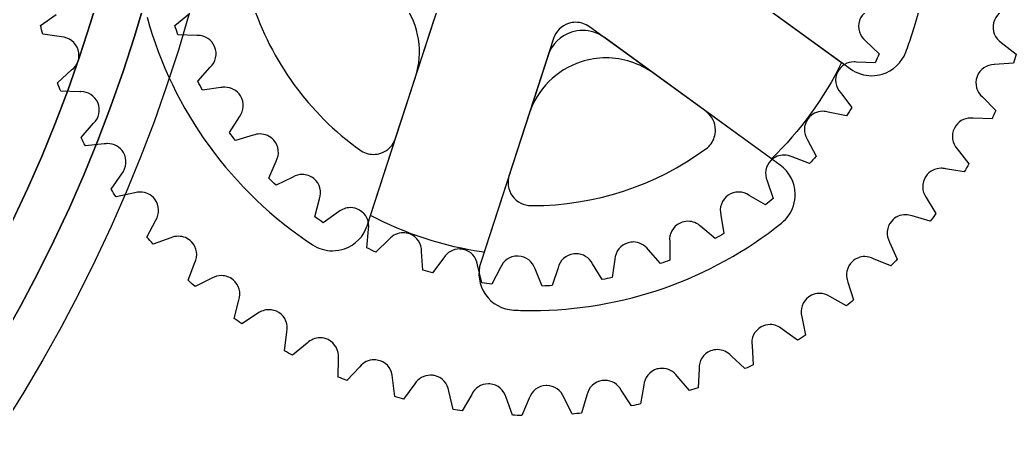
# Model space of a CAD drawing. Extents: x 3 to 470, y 9 to 287.
# Drawn here: x 179 to 240.2, y 51.9 to 77.3 of the extents above; entities that cross this region are included whole.
import ezdxf

# ---------------------------------------------------------------- set-up
doc = ezdxf.new("R2010")
doc.units = 0
doc.layers.add('Layer_1', color=7, linetype='CONTINUOUS')

msp = doc.modelspace()

# ---------------------------------------------------------------- linework, layer by layer
at = {"layer": 'Layer_1', "color": 7}
for points in [[(219.228303, 82.167645), (230.051372, 74.304228)], [(219.228303, 82.167645), (230.051372, 74.304228)], [(222.279678, 79.95067), (229.513713, 74.694838)], [(222.279678, 79.95067), (229.513713, 74.694838)], [(202.121348, 70.032832), (202.121348, 70.032832), (204.850828, 78.433342)], [(202.121348, 70.032832), (202.121348, 70.032832), (204.850828, 78.433342)], [(180.318099, 76.970491), (180.318099, 76.970491), (181.269854, 77.641604)], [(180.318099, 76.970491), (180.318099, 76.970491), (181.269854, 77.641604)], [(188.560565, 76.971986), (188.560565, 76.971986), (189.455758, 77.692922)], [(188.560565, 76.971986), (188.560565, 76.971986), (189.455758, 77.692922)], [(200.376331, 64.662212), (204.51038, 77.385492)], [(200.376331, 64.662212), (204.51038, 77.385492)], [(221.173715, 71.692384), (214.027794, 76.884209)], [(221.173715, 71.692384), (214.027794, 76.884209)], [(181.604127, 76.258352), (180.450426, 76.420879), (180.450426, 76.420879)], [(181.604127, 76.258352), (180.450426, 76.420879), (180.450426, 76.420879)], [(189.903947, 76.350443), (188.755095, 76.389016), (188.755095, 76.389016)], [(189.903947, 76.350443), (188.755095, 76.389016), (188.755095, 76.389016)], [(211.823198, 76.167897), (209.093689, 67.767359)], [(211.823198, 76.167897), (209.093689, 67.767359)], [(225.742192, 68.373196), (214.919152, 76.236584)], [(225.742192, 68.373196), (214.919152, 76.236584)], [(230.981387, 76.019497), (231.815562, 75.228943), (231.815562, 75.228943)], [(230.981387, 76.019497), (231.815562, 75.228943), (231.815562, 75.228943)], [(239.314479, 75.920808), (240.225828, 75.193668), (240.225828, 75.193668)], [(239.314479, 75.920808), (240.225828, 75.193668), (240.225828, 75.193668)], [(211.482721, 75.120018), (207.3487, 62.396766)], [(211.482721, 75.120018), (207.3487, 62.396766)], [(231.57431, 74.663455), (231.57431, 74.663455), (230.426643, 74.717424)], [(231.57431, 74.663455), (231.57431, 74.663455), (230.426643, 74.717424)], [(240.061187, 74.653756), (240.061187, 74.653756), (238.898858, 74.559776)], [(240.061187, 74.653756), (240.061187, 74.653756), (238.898858, 74.559776)], [(181.357095, 73.448172), (181.357095, 73.448172), (182.224035, 74.228266)], [(181.357095, 73.448172), (181.357095, 73.448172), (182.224035, 74.228266)], [(189.968884, 73.543449), (189.968884, 73.543449), (190.73595, 74.397644)], [(189.968884, 73.543449), (189.968884, 73.543449), (190.73595, 74.397644)], [(200.581856, 65.294807), (203.344835, 73.798377)], [(200.581856, 65.294807), (203.344835, 73.798377)], [(225.200643, 68.766626), (217.970526, 74.019637)], [(225.200643, 68.766626), (217.970526, 74.019637)], [(231.364103, 73.877723), (231.364103, 73.877723)], [(231.364103, 73.877723), (231.364103, 73.877723)], [(182.719565, 72.894274), (181.553655, 72.919228), (181.553655, 72.919228)], [(182.719565, 72.894274), (181.553655, 72.919228), (181.553655, 72.919228)], [(191.393669, 73.144464), (191.393669, 73.144464), (190.255505, 72.998489), (190.255505, 72.998489)], [(191.393669, 73.144464), (191.393669, 73.144464), (190.255505, 72.998489), (190.255505, 72.998489)], [(229.440177, 72.837937), (229.440205, 72.837937), (230.134919, 71.926193), (230.134919, 71.926193)], [(229.440177, 72.837937), (229.440205, 72.837937), (230.134919, 71.926193), (230.134919, 71.926193)], [(238.159763, 72.569982), (238.978598, 71.740291), (238.978598, 71.740291)], [(238.159763, 72.569982), (238.978598, 71.740291), (238.978598, 71.740291)], [(229.804678, 71.405031), (229.804678, 71.405031), (228.683741, 71.641715)], [(229.804678, 71.405031), (229.804678, 71.405031), (228.683741, 71.641715)], [(191.91001, 70.387266), (191.91001, 70.387266), (192.52814, 71.350413)], [(191.91001, 70.387266), (191.91001, 70.387266), (192.52814, 71.350413)], [(210.317176, 71.532903), (207.554705, 63.030856), (207.554705, 63.030856)], [(210.317176, 71.532903), (207.554705, 63.030856), (207.554705, 63.030856)], [(238.750627, 71.223556), (238.750627, 71.223556), (237.586098, 71.267684)], [(238.750627, 71.223556), (238.750627, 71.223556), (237.586098, 71.267684)], [(182.80785, 70.075973), (182.80785, 70.075973), (183.575226, 70.951739)], [(182.80785, 70.075973), (182.80785, 70.075973), (183.575226, 70.951739)], [(193.378387, 70.21896), (193.378387, 70.21896), (192.281756, 69.893314), (192.281756, 69.893314)], [(193.378387, 70.21896), (193.378387, 70.21896), (192.281756, 69.893314), (192.281756, 69.893314)], [(227.408596, 69.944774), (227.408596, 69.944774), (227.946648, 68.936145), (227.946648, 68.936145)], [(227.408596, 69.944774), (227.408596, 69.944774), (227.946648, 68.936145), (227.946648, 68.936145)], [(184.22505, 69.685729), (183.066612, 69.572829), (183.066612, 69.572829)], [(184.22505, 69.685729), (183.066612, 69.572829), (183.066612, 69.572829)], [(236.616832, 69.379258), (237.32993, 68.460944), (237.32993, 68.460944)], [(236.616832, 69.379258), (237.32993, 68.460944), (237.32993, 68.460944)], [(194.330989, 67.581852), (194.330989, 67.581852), (194.785944, 68.630153)], [(194.330989, 67.581852), (194.330989, 67.581852), (194.785944, 68.630153)], [(200.758934, 69.042898), (200.758934, 69.042898)], [(200.758934, 69.042898), (200.758934, 69.042898)], [(227.535989, 68.472956), (227.535989, 68.472956), (226.470065, 68.885419)], [(227.535989, 68.472956), (227.535989, 68.472956), (226.470065, 68.885419)], [(237.041082, 67.972913), (237.041082, 67.972913), (235.893161, 68.153937)], [(237.041082, 67.972913), (237.041082, 67.972913), (235.893161, 68.153937)], [(184.648087, 66.900616), (184.648087, 66.900616), (185.304481, 67.85804)], [(184.648087, 66.900616), (184.648087, 66.900616), (185.304481, 67.85804)], [(195.806698, 67.649721), (195.806698, 67.649721), (194.777485, 67.152865), (194.777485, 67.152865)], [(195.806698, 67.649721), (195.806698, 67.649721), (194.777485, 67.152865), (194.777485, 67.152865)], [(224.939203, 67.415011), (224.939203, 67.415011), (225.308553, 66.332958), (225.308553, 66.332958)], [(224.939203, 67.415011), (224.939203, 67.415011), (225.308553, 66.332958), (225.308553, 66.332958)], [(186.099462, 66.677749), (184.966091, 66.429419), (184.966091, 66.429419)], [(186.099462, 66.677749), (184.966091, 66.429419), (184.966091, 66.429419)], [(197.169478, 65.197669), (197.169478, 65.197669), (197.450882, 66.307271)], [(197.169478, 65.197669), (197.169478, 65.197669), (197.450882, 66.307271)], [(224.829546, 65.941389), (224.829546, 65.941389), (223.842911, 66.519903)], [(224.829546, 65.941389), (224.829546, 65.941389), (223.842911, 66.519903)], [(234.707372, 66.393412), (235.305004, 65.400264), (235.305004, 65.400264)], [(234.707372, 66.393412), (235.305004, 65.400264), (235.305004, 65.400264)], [(198.615665, 65.503267), (198.615665, 65.503267), (197.677472, 64.846337), (197.677472, 64.846337)], [(198.615665, 65.503267), (198.615665, 65.503267), (197.677472, 64.846337), (197.677472, 64.846337)], [(210.505447, 65.89196), (210.505447, 65.89196)], [(210.505447, 65.89196), (210.505447, 65.89196)], [(186.850315, 63.964876), (186.850315, 63.964876), (187.387465, 64.990564)], [(186.850315, 63.964876), (186.850315, 63.964876), (187.387465, 64.990564)], [(222.096005, 65.314094), (222.287518, 64.183627), (222.287518, 64.183627)], [(222.096005, 65.314094), (222.287518, 64.183627), (222.287518, 64.183627)], [(234.959, 64.947705), (234.959, 64.947705), (233.843844, 65.262297)], [(234.959, 64.947705), (234.959, 64.947705), (233.843844, 65.262297)], [(200.353858, 63.298021), (200.353858, 63.298021), (200.453929, 64.441966)], [(200.353858, 63.298021), (200.353858, 63.298021), (200.453929, 64.441966)], [(221.754034, 63.874956), (221.754034, 63.874956), (220.870317, 64.606438)], [(221.754034, 63.874956), (221.754034, 63.874956), (220.870317, 64.606438)], [(188.316494, 63.912571), (187.222965, 63.532816), (187.222965, 63.532816)], [(188.316494, 63.912571), (187.222965, 63.532816), (187.222965, 63.532816)], [(201.732598, 63.835227), (200.909476, 63.033902), (200.909476, 63.033902)], [(201.732598, 63.835227), (200.909476, 63.033902), (200.909476, 63.033902)], [(218.952623, 63.696471), (218.960321, 62.54714), (218.960321, 62.54714)], [(218.952623, 63.696471), (218.960321, 62.54714), (218.960321, 62.54714)], [(232.45814, 63.654373), (232.45814, 63.654373), (232.933341, 62.599248), (232.933341, 62.599248)], [(232.45814, 63.654373), (232.45814, 63.654373), (232.933341, 62.599248), (232.933341, 62.599248)], [(198.252631, 63.119169), (198.252631, 63.119169)], [(198.252631, 63.119169), (198.252631, 63.119169)], [(203.802104, 61.93634), (203.802104, 61.93634), (203.717288, 63.082513)], [(203.802104, 61.93634), (203.802104, 61.93634), (203.717288, 63.082513)], [(218.385726, 62.329094), (218.385726, 62.329094), (217.629262, 63.194595)], [(218.385726, 62.329094), (218.385726, 62.329094), (217.629262, 63.194595)], [(205.076741, 62.688744), (204.392686, 61.76558), (204.392686, 61.76558)], [(205.076741, 62.688744), (204.392686, 61.76558), (204.392686, 61.76558)], [(215.590434, 62.604041), (215.413894, 61.469739), (215.413894, 61.469739)], [(215.590434, 62.604041), (215.413894, 61.469739), (215.413894, 61.469739)], [(232.535624, 62.189632), (232.535624, 62.189632), (231.466937, 62.633338)], [(232.535624, 62.189632), (232.535624, 62.189632), (231.466937, 62.633338)], [(189.383123, 61.308087), (189.383123, 61.308087), (189.794994, 62.389576)], [(189.383123, 61.308087), (189.383123, 61.308087), (189.794994, 62.389576)], [(207.423168, 61.149987), (207.423168, 61.149987), (207.156482, 62.264157)], [(207.423168, 61.149987), (207.423168, 61.149987), (207.156482, 62.264157)], [(208.561474, 62.093566), (208.03628, 61.076337), (208.03628, 61.076337)], [(208.561474, 62.093566), (208.03628, 61.076337), (208.03628, 61.076337)], [(211.123324, 60.953625), (210.682382, 62.008101)], [(211.123324, 60.953625), (210.682382, 62.008101)], [(212.096566, 62.065087), (212.096566, 62.065087), (211.741765, 60.978128), (211.741793, 60.978128)], [(212.096566, 62.065087), (212.096566, 62.065087), (211.741765, 60.978128), (211.741793, 60.978128)], [(214.810369, 61.347196), (214.810369, 61.347196), (214.203714, 62.320945)], [(214.810369, 61.347196), (214.810369, 61.347196), (214.203714, 62.320945)], [(190.844987, 61.429023), (189.804186, 60.922665), (189.804186, 60.922665)], [(190.844987, 61.429023), (189.804186, 60.922665), (189.804186, 60.922665)], [(229.900772, 61.200572), (229.900772, 61.200572), (230.248101, 60.095849), (230.248101, 60.095849)], [(229.900772, 61.200572), (229.900772, 61.200572), (230.248101, 60.095849), (230.248101, 60.095849)], [(211.123352, 60.953625), (211.123324, 60.953625)], [(211.123352, 60.953625), (211.123324, 60.953625)], [(192.211659, 58.966905), (192.211659, 58.966905), (192.493261, 60.091591)], [(192.211659, 58.966905), (192.211659, 58.966905), (192.493261, 60.091591)], [(229.805552, 59.73634), (229.805552, 59.73634), (228.795739, 60.303942)], [(229.805552, 59.73634), (229.805552, 59.73634), (228.795739, 60.303942)], [(210.506039, 59.449606), (210.506039, 59.449606)], [(210.506039, 59.449606), (210.506039, 59.449606)], [(193.649471, 59.261985), (192.673777, 58.634718), (192.673777, 58.634718)], [(193.649471, 59.261985), (192.673777, 58.634718), (192.673777, 58.634718)], [(227.071108, 59.066468), (227.071108, 59.066468), (227.285912, 57.925342), (227.285912, 57.925342)], [(227.071108, 59.066468), (227.071108, 59.066468), (227.285912, 57.925342), (227.285912, 57.925342)], [(195.297294, 56.975166), (195.297294, 56.975166), (195.444368, 58.128867)], [(195.297294, 56.975166), (195.297294, 56.975166), (195.444368, 58.128867)], [(226.806087, 57.621804), (226.806087, 57.621804), (225.867781, 58.306817)], [(226.806087, 57.621804), (226.806087, 57.621804), (225.867781, 58.306817)], [(196.690583, 57.441823), (195.793107, 56.701234), (195.793107, 56.701234)], [(196.690583, 57.441823), (195.793107, 56.701234), (195.793107, 56.701234)], [(224.008934, 57.282032), (224.008934, 57.282032), (224.08749, 56.119984), (224.08749, 56.119984)], [(224.008934, 57.282032), (224.008934, 57.282032), (224.08749, 56.119984), (224.08749, 56.119984)], [(198.597309, 55.363125), (198.597309, 55.363125), (198.606896, 56.528951)], [(198.597309, 55.363125), (198.597309, 55.363125), (198.606896, 56.528951)], [(223.577353, 55.876533), (223.577353, 55.876533), (222.724202, 56.67002)], [(223.577353, 55.876533), (223.577353, 55.876533), (222.724202, 56.67002)], [(199.925633, 55.994114), (199.120304, 55.150803), (199.120304, 55.150803)], [(199.925633, 55.994114), (199.120304, 55.150803), (199.120304, 55.150803)], [(220.757163, 55.872275), (220.697668, 54.707549), (220.697668, 54.707549)], [(220.757163, 55.872275), (220.697668, 54.707549), (220.697668, 54.707549)], [(202.064785, 54.155681), (202.064785, 54.155681), (201.936461, 55.314317)], [(202.064785, 54.155681), (202.064785, 54.155681), (201.936461, 55.314317)], [(220.163084, 54.526864), (220.163084, 54.526864), (219.409073, 55.416502)], [(220.163084, 54.526864), (220.163084, 54.526864), (219.409073, 55.416502)], [(203.309195, 54.939214), (203.309195, 54.939214), (202.609717, 54.00714), (202.609717, 54.00714)], [(203.309195, 54.939214), (203.309195, 54.939214), (202.609717, 54.00714), (202.609717, 54.00714)], [(205.649926, 53.370287), (205.649926, 53.370287), (205.386314, 54.501994)], [(205.649926, 53.370287), (205.649926, 53.370287), (205.386314, 54.501994)], [(216.611046, 53.593465), (216.611046, 53.593465), (215.968948, 54.563886)], [(216.611046, 53.593465), (216.611046, 53.593465), (215.968948, 54.563886)], [(217.361505, 54.857021), (217.165001, 53.709495), (217.165001, 53.709495)], [(217.361505, 54.857021), (217.165001, 53.709495), (217.165001, 53.709495)], [(206.793759, 54.291872), (206.211494, 53.287163), (206.211494, 53.287163)], [(206.793759, 54.291872), (206.211494, 53.287163), (206.211494, 53.287163)], [(209.302148, 53.01495), (209.302148, 53.01495), (208.908013, 54.103404)], [(209.302148, 53.01495), (209.302148, 53.01495), (208.908013, 54.103404)], [(210.330458, 54.061165), (209.872654, 52.998286), (209.872654, 52.998342)], [(210.330458, 54.061165), (209.872654, 52.998286), (209.872654, 52.998342)], [(212.97281, 53.088826), (212.97281, 53.088826), (212.452156, 54.124129)], [(212.97281, 53.088826), (212.97281, 53.088826), (212.452156, 54.124129)], [(213.869582, 54.250507), (213.540074, 53.138734), (213.540102, 53.138734)], [(213.869582, 54.250507), (213.540074, 53.138734), (213.540102, 53.138734)]]:
    msp.add_lwpolyline(points, dxfattribs=at)
for points in [[(98.026941, 11.507761), (148.949584, 11.507761), (190.230549, 52.788727), (190.230549, 103.71137)], [(193.050231, 103.71137), (193.050231, 51.231444), (150.506838, 8.688079), (98.026941, 8.688079)], [(98.026941, 11.507761), (148.949584, 11.507761), (190.230549, 52.788727), (190.230549, 103.71137)], [(193.050231, 103.71137), (193.050231, 51.231444), (150.506838, 8.688079), (98.026941, 8.688079)], [(98.026941, 14.327443), (147.39233, 14.327443), (187.410867, 54.345981), (187.410867, 103.71137)], [(190.230549, 103.71137), (190.230549, 52.788727), (148.949584, 11.507761), (98.026941, 11.507761)], [(98.026941, 14.327443), (147.39233, 14.327443), (187.410867, 54.345981), (187.410867, 103.71137)], [(190.230549, 103.71137), (190.230549, 52.788727), (148.949584, 11.507761), (98.026941, 11.507761)], [(187.410867, 103.71137), (187.410867, 54.345981), (147.39233, 14.327443), (98.026941, 14.327443)], [(187.410867, 103.71137), (187.410867, 54.345981), (147.39233, 14.327443), (98.026941, 14.327443)], [(233.829943, 76.396348), (235.547017, 81.680968), (235.421541, 87.405035), (233.453516, 92.625423)], [(233.829943, 76.396348), (235.547017, 81.680968), (235.421541, 87.405035), (233.453516, 92.625423)], [(193.291682, 78.437375), (194.472142, 74.767417), (196.79463, 71.5708), (199.920191, 69.314039)], [(193.291682, 78.437375), (194.472142, 74.767417), (196.79463, 71.5708), (199.920191, 69.314039)], [(203.344835, 73.798377), (203.836785, 75.312462), (203.57416, 76.970576), (202.63842, 78.25855)], [(203.344835, 73.798377), (203.836785, 75.312462), (203.57416, 76.970576), (202.63842, 78.25855)], [(231.653571, 78.032891), (231.191707, 78.021866), (230.765287, 77.72563), (230.610571, 77.262187)], [(231.653571, 78.032891), (231.191707, 78.021866), (230.765287, 77.72563), (230.610571, 77.262187)], [(239.813055, 77.984054), (239.353842, 77.933807), (238.954123, 77.602382), (238.839362, 77.127463)], [(239.813055, 77.984054), (239.353842, 77.933807), (238.954123, 77.602382), (238.839362, 77.127463)], [(186.854996, 77.484632), (188.431819, 71.738092), (192.047018, 66.762226), (197.025026, 63.486771)], [(186.854996, 77.484632), (188.431819, 71.738092), (192.047018, 66.762226), (197.025026, 63.486771)], [(212.743006, 77.087705), (212.306858, 76.945988), (211.964915, 76.604045), (211.823198, 76.167897)], [(212.743006, 77.087705), (212.306858, 76.945988), (211.964915, 76.604045), (211.823198, 76.167897)], [(213.185612, 77.157831), (213.037099, 77.157831), (212.887769, 77.134738), (212.743006, 77.087705)], [(213.185612, 77.157831), (213.037099, 77.157831), (212.887769, 77.134738), (212.743006, 77.087705)], [(214.027794, 76.884209), (213.779916, 77.064302), (213.48447, 77.157831), (213.185612, 77.157831)], [(214.027794, 76.884209), (213.779916, 77.064302), (213.48447, 77.157831), (213.185612, 77.157831)], [(230.610571, 77.262187), (230.455855, 76.798744), (230.618804, 76.305751), (230.981387, 76.019497)], [(230.610571, 77.262187), (230.455855, 76.798744), (230.618804, 76.305751), (230.981387, 76.019497)], [(238.839362, 77.127463), (238.724601, 76.652544), (238.928859, 76.175172), (239.314479, 75.920808)], [(238.839362, 77.127463), (238.724601, 76.652544), (238.928859, 76.175172), (239.314479, 75.920808)], [(180.450426, 76.420879), (180.404691, 76.603453), (180.360591, 76.786676), (180.318099, 76.970491)], [(180.450426, 76.420879), (180.404691, 76.603453), (180.360591, 76.786676), (180.318099, 76.970491)], [(188.755095, 76.389016), (188.687733, 76.582165), (188.62288, 76.776497), (188.560565, 76.971986)], [(188.755095, 76.389016), (188.687733, 76.582165), (188.62288, 76.776497), (188.560565, 76.971986)], [(212.916473, 76.553799), (212.236648, 76.332876), (211.703615, 75.799872), (211.482721, 75.120018)], [(212.916473, 76.553799), (212.236648, 76.332876), (211.703615, 75.799872), (211.482721, 75.120018)], [(213.606393, 76.663089), (213.374925, 76.663089), (213.142132, 76.62711), (212.916473, 76.553799)], [(213.606393, 76.663089), (213.374925, 76.663089), (213.142132, 76.62711), (212.916473, 76.553799)], [(214.919152, 76.236584), (214.532799, 76.517284), (214.072261, 76.663089), (213.606393, 76.663089)], [(214.919152, 76.236584), (214.532799, 76.517284), (214.072261, 76.663089), (213.606393, 76.663089)], [(182.626854, 75.460974), (182.48415, 75.928252), (182.065512, 76.235428), (181.604127, 76.258352)], [(182.626854, 75.460974), (182.48415, 75.928252), (182.065512, 76.235428), (181.604127, 76.258352)], [(189.967418, 76.352248), (189.946298, 76.352248), (189.925122, 76.351627), (189.903947, 76.350443)], [(189.967418, 76.352248), (189.946298, 76.352248), (189.925122, 76.351627), (189.903947, 76.350443)], [(191.005568, 75.666163), (190.822853, 76.095008), (190.405878, 76.352248), (189.967418, 76.352248)], [(191.005568, 75.666163), (190.822853, 76.095008), (190.405878, 76.352248), (189.967418, 76.352248)], [(233.453516, 75.32312), (233.587535, 75.678626), (233.713011, 76.036471), (233.829943, 76.396348)], [(233.453516, 75.32312), (233.587535, 75.678626), (233.713011, 76.036471), (233.829943, 76.396348)], [(182.224035, 74.228266), (182.59392, 74.505046), (182.76953, 74.993697), (182.626854, 75.460974)], [(182.224035, 74.228266), (182.59392, 74.505046), (182.76953, 74.993697), (182.626854, 75.460974)], [(190.73595, 74.397644), (191.07434, 74.712151), (191.197081, 75.216677), (191.005568, 75.666163)], [(190.73595, 74.397644), (191.07434, 74.712151), (191.197081, 75.216677), (191.005568, 75.666163)], [(232.004622, 73.971618), (232.671956, 74.171477), (233.20778, 74.671294), (233.453516, 75.32312)], [(232.004622, 73.971618), (232.671956, 74.171477), (233.20778, 74.671294), (233.453516, 75.32312)], [(213.510325, 74.726052), (211.99624, 74.234102), (210.809154, 73.047016), (210.317176, 71.532903)], [(213.510325, 74.726052), (211.99624, 74.234102), (210.809154, 73.047016), (210.317176, 71.532903)], [(215.046854, 74.969504), (214.531332, 74.969504), (214.012905, 74.88934), (213.510325, 74.726052)], [(215.046854, 74.969504), (214.531332, 74.969504), (214.012905, 74.88934), (213.510325, 74.726052)], [(217.970526, 74.019637), (217.110072, 74.644789), (216.084413, 74.969504), (215.046854, 74.969504)], [(217.970526, 74.019637), (217.110072, 74.644789), (216.084413, 74.969504), (215.046854, 74.969504)], [(229.513713, 74.694838), (228.4265, 72.471914), (226.960829, 70.467881), (225.200643, 68.766626)], [(229.513713, 74.694838), (228.4265, 72.471914), (226.960829, 70.467881), (225.200643, 68.766626)], [(230.273168, 74.72797), (229.867331, 74.72797), (229.475198, 74.508288), (229.273506, 74.124022)], [(230.273168, 74.72797), (229.867331, 74.72797), (229.475198, 74.508288), (229.273506, 74.124022)], [(230.426643, 74.717424), (230.375494, 74.724502), (230.324204, 74.72797), (230.273168, 74.72797)], [(230.426643, 74.717424), (230.375494, 74.724502), (230.324204, 74.72797), (230.273168, 74.72797)], [(231.815562, 75.228943), (231.737598, 75.039178), (231.657181, 74.850654), (231.57431, 74.663455)], [(231.815562, 75.228943), (231.737598, 75.039178), (231.657181, 74.850654), (231.57431, 74.663455)], [(240.225828, 75.193668), (240.172536, 75.013011), (240.117665, 74.833031), (240.061187, 74.653756)], [(240.225828, 75.193668), (240.172536, 75.013011), (240.117665, 74.833031), (240.061187, 74.653756)], [(229.273506, 74.124022), (229.046465, 73.691398), (229.128208, 73.178639), (229.440177, 72.837937)], [(229.273506, 74.124022), (229.046465, 73.691398), (229.128208, 73.178639), (229.440177, 72.837937)], [(230.051372, 74.304228), (230.437358, 74.023782), (230.89784, 73.877723), (231.364103, 73.877723)], [(230.051372, 74.304228), (230.437358, 74.023782), (230.89784, 73.877723), (231.364103, 73.877723)], [(238.888143, 74.559832), (238.43017, 74.559832), (237.99952, 74.278851), (237.830706, 73.824374)], [(238.888143, 74.559832), (238.43017, 74.559832), (237.99952, 74.278851), (237.830706, 73.824374)], [(238.898858, 74.559776), (238.895277, 74.559804), (238.891696, 74.559832), (238.888143, 74.559832)], [(238.898858, 74.559776), (238.895277, 74.559804), (238.891696, 74.559832), (238.888143, 74.559832)], [(181.553655, 72.919228), (181.486575, 73.094782), (181.421045, 73.271125), (181.357095, 73.448172)], [(181.553655, 72.919228), (181.486575, 73.094782), (181.421045, 73.271125), (181.357095, 73.448172)], [(190.255505, 72.998489), (190.157633, 73.178695), (190.062074, 73.360367), (189.968884, 73.543449)], [(190.255505, 72.998489), (190.157633, 73.178695), (190.062074, 73.360367), (189.968884, 73.543449)], [(231.364103, 73.877723), (231.578596, 73.877723), (231.794358, 73.908626), (232.004622, 73.971618)], [(231.364103, 73.877723), (231.578596, 73.877723), (231.794358, 73.908626), (232.004622, 73.971618)], [(237.830706, 73.824374), (237.660566, 73.366373), (237.806936, 72.868192), (238.159763, 72.569982)], [(237.830706, 73.824374), (237.660566, 73.366373), (237.806936, 72.868192), (238.159763, 72.569982)], [(182.796656, 72.896925), (182.770996, 72.896925), (182.745309, 72.89605), (182.719565, 72.894274)], [(182.796656, 72.896925), (182.770996, 72.896925), (182.745309, 72.89605), (182.719565, 72.894274)], [(183.829421, 72.223443), (183.643463, 72.645606), (183.230125, 72.896925), (182.796656, 72.896925)], [(183.829421, 72.223443), (183.643463, 72.645606), (183.230125, 72.896925), (182.796656, 72.896925)], [(191.636472, 73.170969), (191.555434, 73.170969), (191.474002, 73.162228), (191.393669, 73.144464)], [(191.636472, 73.170969), (191.555434, 73.170969), (191.474002, 73.162228), (191.393669, 73.144464)], [(192.590794, 72.645747), (192.376159, 72.985152), (192.010362, 73.170969), (191.636472, 73.170969)], [(192.590794, 72.645747), (192.376159, 72.985152), (192.010362, 73.170969), (191.636472, 73.170969)], [(183.575226, 70.951739), (183.909782, 71.270334), (184.026375, 71.776298), (183.829421, 72.223443)], [(183.575226, 70.951739), (183.909782, 71.270334), (184.026375, 71.776298), (183.829421, 72.223443)], [(192.52814, 71.350413), (192.811716, 71.715139), (192.851924, 72.232805), (192.590794, 72.645747)], [(192.52814, 71.350413), (192.811716, 71.715139), (192.851924, 72.232805), (192.590794, 72.645747)], [(221.764241, 70.535497), (221.763564, 70.993329), (221.544108, 71.423274), (221.173715, 71.692384)], [(221.764241, 70.535497), (221.763564, 70.993329), (221.544108, 71.423274), (221.173715, 71.692384)], [(228.352908, 71.691341), (228.010373, 71.691341), (227.672011, 71.535892), (227.450384, 71.240953)], [(228.352908, 71.691341), (228.010373, 71.691341), (227.672011, 71.535892), (227.450384, 71.240953)], [(228.683741, 71.641715), (228.575606, 71.674987), (228.464031, 71.691341), (228.352908, 71.691341)], [(228.683741, 71.641715), (228.575606, 71.674987), (228.464031, 71.691341), (228.352908, 71.691341)], [(230.134919, 71.926193), (230.027122, 71.750921), (229.917014, 71.577172), (229.804678, 71.405031)], [(230.134919, 71.926193), (230.027122, 71.750921), (229.917014, 71.577172), (229.804678, 71.405031)], [(238.978598, 71.740291), (238.90413, 71.567219), (238.82814, 71.394964), (238.750627, 71.223556)], [(238.978598, 71.740291), (238.90413, 71.567219), (238.82814, 71.394964), (238.750627, 71.223556)], [(227.450384, 71.240953), (227.156855, 70.850343), (227.155304, 70.331126), (227.408596, 69.944774)], [(227.450384, 71.240953), (227.156855, 70.850343), (227.155304, 70.331126), (227.408596, 69.944774)], [(237.442774, 71.276876), (237.0333, 71.276876), (236.63829, 71.053134), (236.438459, 70.663764)], [(237.442774, 71.276876), (237.0333, 71.276876), (236.63829, 71.053134), (236.438459, 70.663764)], [(237.586098, 71.267684), (237.538333, 71.273831), (237.490455, 71.276876), (237.442774, 71.276876)], [(237.586098, 71.267684), (237.538333, 71.273831), (237.490455, 71.276876), (237.442774, 71.276876)], [(192.281756, 69.893314), (192.155688, 70.056236), (192.031763, 70.220905), (191.91001, 70.387266)], [(192.281756, 69.893314), (192.155688, 70.056236), (192.031763, 70.220905), (191.91001, 70.387266)], [(221.694172, 70.090749), (221.740274, 70.232663), (221.764467, 70.382557), (221.764241, 70.535497)], [(221.694172, 70.090749), (221.740274, 70.232663), (221.764467, 70.382557), (221.764241, 70.535497)], [(236.438459, 70.663764), (236.215338, 70.22911), (236.301761, 69.717112), (236.616832, 69.379258)], [(236.438459, 70.663764), (236.215338, 70.22911), (236.301761, 69.717112), (236.616832, 69.379258)], [(183.066612, 69.572829), (182.978892, 69.739642), (182.892609, 69.907385), (182.80785, 70.075973)], [(183.066612, 69.572829), (182.978892, 69.739642), (182.892609, 69.907385), (182.80785, 70.075973)], [(193.795362, 70.2987), (193.654011, 70.2987), (193.51235, 70.27228), (193.378387, 70.21896)], [(193.795362, 70.2987), (193.654011, 70.2987), (193.51235, 70.27228), (193.378387, 70.21896)], [(194.639998, 69.918748), (194.41713, 70.17032), (194.106965, 70.2987), (193.795362, 70.2987)], [(194.639998, 69.918748), (194.41713, 70.17032), (194.106965, 70.2987), (193.795362, 70.2987)], [(194.785944, 68.630153), (195.007346, 69.035623), (194.964007, 69.553035), (194.639998, 69.918748)], [(194.785944, 68.630153), (195.007346, 69.035623), (194.964007, 69.553035), (194.639998, 69.918748)], [(201.203541, 69.113672), (201.638787, 69.255812), (201.979856, 69.597389), (202.121348, 70.032832)], [(201.203541, 69.113672), (201.638787, 69.255812), (201.979856, 69.597389), (202.121348, 70.032832)], [(221.177127, 69.376861), (221.423257, 69.556785), (221.60225, 69.807878), (221.694172, 70.090749)], [(221.177127, 69.376861), (221.423257, 69.556785), (221.60225, 69.807878), (221.694172, 70.090749)], [(184.434242, 69.705354), (184.36454, 69.705354), (184.294499, 69.698897), (184.22505, 69.685729)], [(184.434242, 69.705354), (184.36454, 69.705354), (184.294499, 69.698897), (184.22505, 69.685729)], [(185.406469, 69.150864), (185.196008, 69.507187), (184.820144, 69.705354), (184.434242, 69.705354)], [(185.406469, 69.150864), (185.196008, 69.507187), (184.820144, 69.705354), (184.434242, 69.705354)], [(185.304481, 67.85804), (185.598969, 68.213968), (185.654911, 68.730167), (185.406469, 69.150864)], [(185.304481, 67.85804), (185.598969, 68.213968), (185.654911, 68.730167), (185.406469, 69.150864)], [(199.920191, 69.314039), (200.167393, 69.135525), (200.461485, 69.042898), (200.758934, 69.042898)], [(199.920191, 69.314039), (200.167393, 69.135525), (200.461485, 69.042898), (200.758934, 69.042898)], [(210.505447, 65.89196), (214.34185, 65.89196), (218.079367, 67.112177), (221.177127, 69.376861)], [(210.505447, 65.89196), (214.34185, 65.89196), (218.079367, 67.112177), (221.177127, 69.376861)], [(200.758934, 69.042898), (200.908123, 69.042898), (201.058158, 69.066189), (201.203541, 69.113672)], [(200.758934, 69.042898), (200.908123, 69.042898), (201.058158, 69.066189), (201.203541, 69.113672)], [(225.188378, 68.687675), (224.836003, 68.349228), (224.751187, 67.836977), (224.939203, 67.415011)], [(225.188378, 68.687675), (224.836003, 68.349228), (224.751187, 67.836977), (224.939203, 67.415011)], [(225.969543, 69.002126), (225.688505, 69.002126), (225.407073, 68.897741), (225.188378, 68.687675)], [(225.969543, 69.002126), (225.688505, 69.002126), (225.407073, 68.897741), (225.188378, 68.687675)], [(226.470065, 68.885419), (226.312981, 68.963129), (226.141346, 69.002126), (225.969543, 69.002126)], [(226.470065, 68.885419), (226.312981, 68.963129), (226.141346, 69.002126), (225.969543, 69.002126)], [(227.946648, 68.936145), (227.811811, 68.779907), (227.674915, 68.625501), (227.535989, 68.472956)], [(227.946648, 68.936145), (227.811811, 68.779907), (227.674915, 68.625501), (227.535989, 68.472956)], [(226.662142, 66.61831), (226.645985, 67.314715), (226.305762, 67.963721), (225.742192, 68.373196)], [(226.662142, 66.61831), (226.645985, 67.314715), (226.305762, 67.963721), (225.742192, 68.373196)], [(235.618637, 68.187914), (235.256026, 68.187914), (234.899956, 68.013376), (234.682164, 67.690015)], [(235.618637, 68.187914), (235.256026, 68.187914), (234.899956, 68.013376), (234.682164, 67.690015)], [(235.893161, 68.153937), (235.802677, 68.176748), (235.710446, 68.187914), (235.618637, 68.187914)], [(235.893161, 68.153937), (235.802677, 68.176748), (235.710446, 68.187914), (235.618637, 68.187914)], [(237.32993, 68.460944), (237.235104, 68.297318), (237.138812, 68.134622), (237.041082, 67.972913)], [(237.32993, 68.460944), (237.235104, 68.297318), (237.138812, 68.134622), (237.041082, 67.972913)], [(194.777485, 67.152865), (194.626745, 67.293878), (194.477894, 67.436864), (194.330989, 67.581852)], [(194.777485, 67.152865), (194.626745, 67.293878), (194.477894, 67.436864), (194.330989, 67.581852)], [(196.387468, 67.81002), (196.185043, 67.81002), (195.983661, 67.755798), (195.806698, 67.649721)], [(196.387468, 67.81002), (196.185043, 67.81002), (195.983661, 67.755798), (195.806698, 67.649721)], [(197.100114, 67.55577), (196.890696, 67.726783), (196.638278, 67.81002), (196.387468, 67.81002)], [(197.100114, 67.55577), (196.890696, 67.726783), (196.638278, 67.81002), (196.387468, 67.81002)], [(197.450882, 66.307271), (197.604358, 66.742996), (197.4786, 67.246761), (197.100114, 67.55577)], [(197.450882, 66.307271), (197.604358, 66.742996), (197.4786, 67.246761), (197.100114, 67.55577)], [(209.093689, 67.767359), (208.952225, 67.331915), (209.02737, 66.855107), (209.295945, 66.48429)], [(209.093689, 67.767359), (208.952225, 67.331915), (209.02737, 66.855107), (209.295945, 66.48429)], [(234.682164, 67.690015), (234.40919, 67.28477), (234.434455, 66.766174), (234.707372, 66.393412)], [(234.682164, 67.690015), (234.40919, 67.28477), (234.434455, 66.766174), (234.707372, 66.393412)], [(184.966091, 66.429419), (184.858689, 66.585461), (184.752669, 66.742545), (184.648087, 66.900616)], [(184.966091, 66.429419), (184.858689, 66.585461), (184.752669, 66.742545), (184.648087, 66.900616)], [(186.438501, 66.729913), (186.324557, 66.729913), (186.210135, 66.712713), (186.099462, 66.677749)], [(186.438501, 66.729913), (186.324557, 66.729913), (186.210135, 66.712713), (186.099462, 66.677749)], [(187.335836, 66.286377), (187.113843, 66.577143), (186.778131, 66.729913), (186.438501, 66.729913)], [(187.335836, 66.286377), (187.113843, 66.577143), (186.778131, 66.729913), (186.438501, 66.729913)], [(223.185812, 66.730082), (222.96489, 66.730082), (222.741684, 66.665314), (222.546111, 66.530336)], [(223.185812, 66.730082), (222.96489, 66.730082), (222.741684, 66.665314), (222.546111, 66.530336)], [(223.842911, 66.519903), (223.649875, 66.65787), (223.419112, 66.730082), (223.185812, 66.730082)], [(223.842911, 66.519903), (223.649875, 66.65787), (223.419112, 66.730082), (223.185812, 66.730082)], [(187.387465, 64.990564), (187.637824, 65.378806), (187.632326, 65.898022), (187.335836, 66.286377)], [(187.387465, 64.990564), (187.637824, 65.378806), (187.632326, 65.898022), (187.335836, 66.286377)], [(209.295945, 66.48429), (209.564519, 66.113502), (209.994126, 65.893398), (210.451986, 65.892044)], [(209.295945, 66.48429), (209.564519, 66.113502), (209.994126, 65.893398), (210.451986, 65.892044)], [(222.546111, 66.530336), (222.143996, 66.252766), (221.978086, 65.76076), (222.096005, 65.314094)], [(222.546111, 66.530336), (222.143996, 66.252766), (221.978086, 65.76076), (222.096005, 65.314094)], [(225.308553, 66.332958), (225.150679, 66.200348), (224.991001, 66.069797), (224.829546, 65.941389)], [(225.308553, 66.332958), (225.150679, 66.200348), (224.991001, 66.069797), (224.829546, 65.941389)], [(226.553499, 65.876621), (226.630336, 66.113079), (226.668035, 66.363523), (226.662142, 66.61831)], [(226.553499, 65.876621), (226.630336, 66.113079), (226.668035, 66.363523), (226.662142, 66.61831)], [(199.344553, 65.769304), (199.080067, 65.769304), (198.820487, 65.676198), (198.615665, 65.503267)], [(199.344553, 65.769304), (199.080067, 65.769304), (198.820487, 65.676198), (198.615665, 65.503267)], [(199.907446, 65.618028), (199.729806, 65.720579), (199.535896, 65.769304), (199.344553, 65.769304)], [(199.907446, 65.618028), (199.729806, 65.720579), (199.535896, 65.769304), (199.344553, 65.769304)], [(200.453929, 64.441966), (200.53553, 64.896668), (200.330568, 65.37373), (199.907446, 65.618028)], [(200.453929, 64.441966), (200.53553, 64.896668), (200.330568, 65.37373), (199.907446, 65.618028)], [(210.451986, 65.892044), (210.469806, 65.891988), (210.487627, 65.89196), (210.505447, 65.89196)], [(210.451986, 65.892044), (210.469806, 65.891988), (210.487627, 65.89196), (210.505447, 65.89196)], [(225.824499, 64.82268), (226.169487, 65.098614), (226.420298, 65.466639), (226.553499, 65.876621)], [(225.824499, 64.82268), (226.169487, 65.098614), (226.420298, 65.466639), (226.553499, 65.876621)], [(197.677472, 64.846337), (197.506515, 64.961239), (197.337165, 65.07834), (197.169478, 65.197669)], [(197.677472, 64.846337), (197.506515, 64.961239), (197.337165, 65.07834), (197.169478, 65.197669)], [(207.554705, 63.030856), (205.065377, 63.37841), (202.714861, 64.159265), (200.581856, 65.294807)], [(207.554705, 63.030856), (205.065377, 63.37841), (202.714861, 64.159265), (200.581856, 65.294807)], [(220.074716, 64.933916), (219.912668, 64.933916), (219.748084, 64.898839), (219.591986, 64.824766)], [(220.074716, 64.933916), (219.912668, 64.933916), (219.748084, 64.898839), (219.591986, 64.824766)], [(220.870317, 64.606438), (220.65839, 64.816787), (220.37081, 64.933916), (220.074716, 64.933916)], [(220.870317, 64.606438), (220.65839, 64.816787), (220.37081, 64.933916), (220.074716, 64.933916)], [(232.586463, 64.944857), (232.267501, 64.574745), (232.23124, 64.05677), (232.45814, 63.654373)], [(232.586463, 64.944857), (232.267501, 64.574745), (232.23124, 64.05677), (232.45814, 63.654373)], [(233.441335, 65.336454), (233.124515, 65.336454), (232.809528, 65.203675), (232.586463, 64.944857)], [(233.441335, 65.336454), (233.124515, 65.336454), (232.809528, 65.203675), (232.586463, 64.944857)], [(233.843844, 65.262297), (233.714111, 65.311895), (233.577553, 65.336454), (233.441335, 65.336454)], [(233.843844, 65.262297), (233.714111, 65.311895), (233.577553, 65.336454), (233.441335, 65.336454)], [(235.305004, 65.400264), (235.191032, 65.248311), (235.075679, 65.097458), (234.959, 64.947705)], [(235.305004, 65.400264), (235.191032, 65.248311), (235.075679, 65.097458), (234.959, 64.947705)], [(198.991613, 63.245039), (199.648966, 63.475605), (200.161076, 63.999699), (200.376331, 64.662212)], [(198.991613, 63.245039), (199.648966, 63.475605), (200.161076, 63.999699), (200.376331, 64.662212)], [(210.506039, 59.449606), (216.062618, 59.449606), (221.46778, 61.337778), (225.824499, 64.82268)], [(210.506039, 59.449606), (216.062618, 59.449606), (221.46778, 61.337778), (225.824499, 64.82268)], [(219.591986, 64.824766), (219.150565, 64.61532), (218.907875, 64.156276), (218.952623, 63.696471)], [(219.591986, 64.824766), (219.150565, 64.61532), (218.907875, 64.156276), (218.952623, 63.696471)], [(187.222965, 63.532816), (187.09746, 63.67569), (186.973225, 63.819691), (186.850315, 63.964876)], [(187.222965, 63.532816), (187.09746, 63.67569), (186.973225, 63.819691), (186.850315, 63.964876)], [(188.781121, 64.012444), (188.622542, 64.012444), (188.463879, 63.9792), (188.316494, 63.912571)], [(188.781121, 64.012444), (188.622542, 64.012444), (188.463879, 63.9792), (188.316494, 63.912571)], [(189.590454, 63.670191), (189.369307, 63.897993), (189.075355, 64.012444), (188.781121, 64.012444)], [(189.590454, 63.670191), (189.369307, 63.897993), (189.075355, 64.012444), (188.781121, 64.012444)], [(189.794994, 62.389576), (189.997673, 62.804718), (189.93079, 63.31962), (189.590454, 63.670191)], [(189.794994, 62.389576), (189.997673, 62.804718), (189.93079, 63.31962), (189.590454, 63.670191)], [(202.589471, 64.229306), (202.261176, 64.229306), (201.946584, 64.08491), (201.732598, 63.835227)], [(202.589471, 64.229306), (202.261176, 64.229306), (201.946584, 64.08491), (201.732598, 63.835227)], [(202.989218, 64.155684), (202.857567, 64.205621), (202.722391, 64.229306), (202.589471, 64.229306)], [(202.989218, 64.155684), (202.857567, 64.205621), (202.722391, 64.229306), (202.589471, 64.229306)], [(203.717288, 63.082513), (203.724901, 63.544433), (203.446063, 63.982443), (202.989218, 64.155684)], [(203.717288, 63.082513), (203.724901, 63.544433), (203.446063, 63.982443), (202.989218, 64.155684)], [(216.716841, 63.659984), (216.612935, 63.659984), (216.50731, 63.645519), (216.402502, 63.615151)], [(216.716841, 63.659984), (216.612935, 63.659984), (216.50731, 63.645519), (216.402502, 63.615151)], [(217.629262, 63.194595), (217.418462, 63.484938), (217.078183, 63.659984), (216.716841, 63.659984)], [(217.629262, 63.194595), (217.418462, 63.484938), (217.078183, 63.659984), (216.716841, 63.659984)], [(222.287518, 64.183627), (222.111203, 64.078453), (221.933365, 63.975535), (221.754034, 63.874956)], [(222.287518, 64.183627), (222.111203, 64.078453), (221.933365, 63.975535), (221.754034, 63.874956)], [(197.025026, 63.486771), (197.394094, 63.243968), (197.821586, 63.119169), (198.252631, 63.119169)], [(197.025026, 63.486771), (197.394094, 63.243968), (197.821586, 63.119169), (198.252631, 63.119169)], [(198.252631, 63.119169), (198.501299, 63.119169), (198.751123, 63.160703), (198.991613, 63.245039)], [(198.252631, 63.119169), (198.501299, 63.119169), (198.751123, 63.160703), (198.991613, 63.245039)], [(200.909476, 63.033902), (200.722926, 63.119535), (200.537701, 63.207594), (200.353858, 63.298021)], [(200.909476, 63.033902), (200.722926, 63.119535), (200.537701, 63.207594), (200.353858, 63.298021)], [(206.038901, 63.229672), (205.643385, 63.229672), (205.278969, 63.02048), (205.076741, 62.688744)], [(206.038901, 63.229672), (205.643385, 63.229672), (205.278969, 63.02048), (205.076741, 62.688744)], [(206.265688, 63.206664), (206.189557, 63.2222), (206.113679, 63.229672), (206.038901, 63.229672)], [(206.265688, 63.206664), (206.189557, 63.2222), (206.113679, 63.229672), (206.038901, 63.229672)], [(207.156482, 62.264157), (207.089882, 62.721312), (206.744386, 63.108933), (206.265688, 63.206664)], [(207.156482, 62.264157), (207.089882, 62.721312), (206.744386, 63.108933), (206.265688, 63.206664)], [(216.402502, 63.615151), (215.933195, 63.479214), (215.620041, 63.065059), (215.590434, 62.604041)], [(216.402502, 63.615151), (215.933195, 63.479214), (215.620041, 63.065059), (215.590434, 62.604041)], [(209.605743, 62.796428), (209.136886, 62.796428), (208.730034, 62.507946), (208.561474, 62.093566)], [(209.605743, 62.796428), (209.136886, 62.796428), (208.730034, 62.507946), (208.561474, 62.093566)], [(209.651929, 62.795498), (209.636478, 62.796118), (209.621082, 62.796428), (209.605743, 62.796428)], [(209.651929, 62.795498), (209.636478, 62.796118), (209.621082, 62.796428), (209.605743, 62.796428)], [(210.682382, 62.008101), (210.543316, 62.448648), (210.140129, 62.775816), (209.651929, 62.795498)], [(210.682382, 62.008101), (210.543316, 62.448648), (210.140129, 62.775816), (209.651929, 62.795498)], [(213.060305, 62.932844), (212.575291, 62.873941), (212.199738, 62.51539), (212.096566, 62.065087)], [(213.060305, 62.932844), (212.575291, 62.873941), (212.199738, 62.51539), (212.096566, 62.065087)], [(213.19768, 62.941191), (213.152311, 62.941191), (213.106463, 62.938455), (213.060305, 62.932844)], [(213.19768, 62.941191), (213.152311, 62.941191), (213.106463, 62.938455), (213.060305, 62.932844)], [(214.203714, 62.320945), (214.015585, 62.694215), (213.628894, 62.941191), (213.19768, 62.941191)], [(214.203714, 62.320945), (214.015585, 62.694215), (213.628894, 62.941191), (213.19768, 62.941191)], [(218.960321, 62.54714), (218.77002, 62.471995), (218.578479, 62.399304), (218.385726, 62.329094)], [(218.960321, 62.54714), (218.77002, 62.471995), (218.578479, 62.399304), (218.385726, 62.329094)], [(230.180823, 62.466835), (229.820327, 62.137045), (229.723048, 61.626993), (229.900772, 61.200572)], [(230.180823, 62.466835), (229.820327, 62.137045), (229.723048, 61.626993), (229.900772, 61.200572)], [(230.941799, 62.762535), (230.669925, 62.762535), (230.397234, 62.664805), (230.180823, 62.466835)], [(230.941799, 62.762535), (230.669925, 62.762535), (230.397234, 62.664805), (230.180823, 62.466835)], [(231.466937, 62.633338), (231.30348, 62.719197), (231.122823, 62.762535), (230.941799, 62.762535)], [(231.466937, 62.633338), (231.30348, 62.719197), (231.122823, 62.762535), (230.941799, 62.762535)], [(232.933341, 62.599248), (232.802028, 62.461506), (232.669447, 62.324949), (232.535624, 62.189632)], [(232.933341, 62.599248), (232.802028, 62.461506), (232.669447, 62.324949), (232.535624, 62.189632)], [(204.392686, 61.76558), (204.194745, 61.819944), (203.997846, 61.876873), (203.802104, 61.93634)], [(204.392686, 61.76558), (204.194745, 61.819944), (203.997846, 61.876873), (203.802104, 61.93634)], [(207.3487, 62.396766), (207.133417, 61.734254), (207.239663, 61.009229), (207.635941, 60.436326)], [(207.3487, 62.396766), (207.133417, 61.734254), (207.239663, 61.009229), (207.635941, 60.436326)], [(189.804186, 60.922665), (189.662638, 61.04986), (189.522274, 61.178353), (189.383123, 61.308087)], [(189.804186, 60.922665), (189.662638, 61.04986), (189.522274, 61.178353), (189.383123, 61.308087)], [(191.428718, 61.591098), (191.225137, 61.591098), (191.022627, 61.536256), (190.844987, 61.429023)], [(191.428718, 61.591098), (191.225137, 61.591098), (191.022627, 61.536256), (190.844987, 61.429023)], [(192.138686, 61.339019), (191.929691, 61.508595), (191.678401, 61.591098), (191.428718, 61.591098)], [(192.138686, 61.339019), (191.929691, 61.508595), (191.678401, 61.591098), (191.428718, 61.591098)], [(192.493261, 60.091591), (192.645411, 60.527768), (192.518102, 61.031166), (192.138686, 61.339019)], [(192.493261, 60.091591), (192.645411, 60.527768), (192.518102, 61.031166), (192.138686, 61.339019)], [(215.413894, 61.469739), (215.213696, 61.426288), (215.012484, 61.385431), (214.810369, 61.347196)], [(215.413894, 61.469739), (215.213696, 61.426288), (215.012484, 61.385431), (214.810369, 61.347196)], [(208.03628, 61.076337), (207.831091, 61.09819), (207.626721, 61.122777), (207.423168, 61.149987)], [(208.03628, 61.076337), (207.831091, 61.09819), (207.626721, 61.122777), (207.423168, 61.149987)], [(211.741793, 60.978128), (211.536351, 60.967272), (211.330176, 60.959095), (211.123352, 60.953625)], [(211.741793, 60.978128), (211.536351, 60.967272), (211.330176, 60.959095), (211.123352, 60.953625)], [(207.635941, 60.436326), (208.032248, 59.863423), (208.67319, 59.508256), (209.369031, 59.47597)], [(207.635941, 60.436326), (208.032248, 59.863423), (208.67319, 59.508256), (209.369031, 59.47597)], [(227.498967, 60.290717), (227.101984, 60.005873), (226.945097, 59.510934), (227.071108, 59.066468)], [(227.498967, 60.290717), (227.101984, 60.005873), (226.945097, 59.510934), (227.071108, 59.066468)], [(228.15553, 60.502306), (227.927869, 60.502306), (227.698037, 60.433563), (227.498967, 60.290717)], [(228.15553, 60.502306), (227.927869, 60.502306), (227.698037, 60.433563), (227.498967, 60.290717)], [(228.795739, 60.303942), (228.605974, 60.434408), (228.38181, 60.502306), (228.15553, 60.502306)], [(228.795739, 60.303942), (228.605974, 60.434408), (228.38181, 60.502306), (228.15553, 60.502306)], [(230.248101, 60.095849), (230.101703, 59.974687), (229.954177, 59.854823), (229.805552, 59.73634)], [(230.248101, 60.095849), (230.101703, 59.974687), (229.954177, 59.854823), (229.805552, 59.73634)], [(194.343734, 59.499909), (194.094587, 59.499909), (193.849077, 59.417405), (193.649471, 59.261985)], [(194.343734, 59.499909), (194.094587, 59.499909), (193.849077, 59.417405), (193.649471, 59.261985)], [(194.944749, 59.325597), (194.75786, 59.4436), (194.54957, 59.499909), (194.343734, 59.499909)], [(194.944749, 59.325597), (194.75786, 59.4436), (194.54957, 59.499909), (194.343734, 59.499909)], [(209.369031, 59.47597), (209.74856, 59.458375), (210.127666, 59.449606), (210.506039, 59.449606)], [(209.369031, 59.47597), (209.74856, 59.458375), (210.127666, 59.449606), (210.506039, 59.449606)], [(192.673777, 58.634718), (192.518694, 58.744065), (192.364627, 58.854794), (192.211659, 58.966905)], [(192.673777, 58.634718), (192.518694, 58.744065), (192.364627, 58.854794), (192.211659, 58.966905)], [(195.444368, 58.128867), (195.543847, 58.579988), (195.357917, 59.064776), (194.944749, 59.325597)], [(195.444368, 58.128867), (195.543847, 58.579988), (195.357917, 59.064776), (194.944749, 59.325597)], [(224.578566, 58.447068), (224.150679, 58.211174), (223.936327, 57.738256), (224.008934, 57.282032)], [(224.578566, 58.447068), (224.150679, 58.211174), (223.936327, 57.738256), (224.008934, 57.282032)], [(225.12206, 58.587432), (224.937934, 58.587432), (224.751215, 58.542261), (224.578566, 58.447068)], [(225.12206, 58.587432), (224.937934, 58.587432), (224.751215, 58.542261), (224.578566, 58.447068)], [(225.867781, 58.306817), (225.660788, 58.488715), (225.394272, 58.587432), (225.12206, 58.587432)], [(225.867781, 58.306817), (225.660788, 58.488715), (225.394272, 58.587432), (225.12206, 58.587432)], [(197.484972, 57.768089), (197.18947, 57.768089), (196.902398, 57.651438), (196.690583, 57.441823)], [(197.484972, 57.768089), (197.18947, 57.768089), (196.902398, 57.651438), (196.690583, 57.441823)], [(197.969253, 57.658206), (197.812704, 57.732786), (197.647555, 57.768089), (197.484972, 57.768089)], [(197.969253, 57.658206), (197.812704, 57.732786), (197.647555, 57.768089), (197.484972, 57.768089)], [(198.606896, 56.528951), (198.652321, 56.988672), (198.410336, 57.448083), (197.969253, 57.658206)], [(198.606896, 56.528951), (198.652321, 56.988672), (198.410336, 57.448083), (197.969253, 57.658206)], [(227.285912, 57.925342), (227.126966, 57.822734), (226.967006, 57.721564), (226.806087, 57.621804)], [(227.285912, 57.925342), (227.126966, 57.822734), (226.967006, 57.721564), (226.806087, 57.621804)], [(195.793107, 56.701234), (195.626915, 56.791069), (195.461653, 56.882398), (195.297294, 56.975166)], [(195.793107, 56.701234), (195.626915, 56.791069), (195.461653, 56.882398), (195.297294, 56.975166)], [(221.460589, 56.961772), (221.007805, 56.778155), (220.739061, 56.333886), (220.757163, 55.872275)], [(221.460589, 56.961772), (221.007805, 56.778155), (220.739061, 56.333886), (220.757163, 55.872275)], [(221.884077, 57.044756), (221.742952, 57.044756), (221.599431, 57.018081), (221.460589, 56.961772)], [(221.884077, 57.044756), (221.742952, 57.044756), (221.599431, 57.018081), (221.460589, 56.961772)], [(222.724202, 56.67002), (222.510272, 56.908396), (222.203209, 57.044756), (221.884077, 57.044756)], [(222.724202, 56.67002), (222.510272, 56.908396), (222.203209, 57.044756), (221.884077, 57.044756)], [(200.808391, 56.419942), (200.465236, 56.419942), (200.138829, 56.262096), (199.925633, 55.994114)], [(200.808391, 56.419942), (200.465236, 56.419942), (200.138829, 56.262096), (199.925633, 55.994114)], [(201.169733, 56.360221), (201.049981, 56.400712), (200.928143, 56.419942), (200.808391, 56.419942)], [(201.169733, 56.360221), (201.049981, 56.400712), (200.928143, 56.419942), (200.808391, 56.419942)], [(201.936461, 55.314317), (201.927184, 55.776181), (201.632584, 56.203729), (201.169733, 56.360221)], [(201.936461, 55.314317), (201.927184, 55.776181), (201.632584, 56.203729), (201.169733, 56.360221)], [(218.188856, 55.855667), (217.717518, 55.726864), (217.398104, 55.317531), (217.361505, 54.857021)], [(218.188856, 55.855667), (217.717518, 55.726864), (217.398104, 55.317531), (217.361505, 54.857021)], [(218.486812, 55.89582), (218.388376, 55.89582), (218.288362, 55.882849), (218.188856, 55.855667)], [(218.486812, 55.89582), (218.388376, 55.89582), (218.288362, 55.882849), (218.188856, 55.855667)], [(219.409073, 55.416502), (219.199458, 55.714627), (218.854498, 55.89582), (218.486812, 55.89582)], [(219.409073, 55.416502), (219.199458, 55.714627), (218.854498, 55.89582), (218.486812, 55.89582)], [(224.08749, 56.119984), (223.918309, 56.037311), (223.748254, 55.956161), (223.577353, 55.876533)], [(224.08749, 56.119984), (223.918309, 56.037311), (223.748254, 55.956161), (223.577353, 55.876533)], [(199.120304, 55.150803), (198.945173, 55.220026), (198.770832, 55.290801), (198.597309, 55.363125)], [(199.120304, 55.150803), (198.945173, 55.220026), (198.770832, 55.290801), (198.597309, 55.363125)], [(204.267803, 55.474277), (203.874908, 55.474277), (203.512241, 55.26782), (203.309195, 54.939214)], [(204.267803, 55.474277), (203.874908, 55.474277), (203.512241, 55.26782), (203.309195, 54.939214)], [(204.501244, 55.449887), (204.422913, 55.466354), (204.34478, 55.474277), (204.267803, 55.474277)], [(204.501244, 55.449887), (204.422913, 55.466354), (204.34478, 55.474277), (204.267803, 55.474277)], [(205.386314, 54.501994), (205.322477, 54.959516), (204.979378, 55.349224), (204.501244, 55.449887)], [(205.386314, 54.501994), (205.322477, 54.959516), (204.979378, 55.349224), (204.501244, 55.449887)], [(214.809241, 55.14429), (214.326004, 55.072134), (213.960404, 54.703461), (213.869582, 54.250507)], [(214.809241, 55.14429), (214.326004, 55.072134), (213.960404, 54.703461), (213.869582, 54.250507)], [(214.977153, 55.156809), (214.921775, 55.156809), (214.865691, 55.152721), (214.809241, 55.14429)], [(214.977153, 55.156809), (214.921775, 55.156809), (214.865691, 55.152721), (214.809241, 55.14429)], [(215.968948, 54.563886), (215.775405, 54.923086), (215.396073, 55.156809), (214.977153, 55.156809)], [(215.968948, 54.563886), (215.775405, 54.923086), (215.396073, 55.156809), (214.977153, 55.156809)], [(207.815611, 54.944487), (207.369763, 54.944487), (206.97481, 54.681524), (206.793759, 54.291872)], [(207.815611, 54.944487), (207.369763, 54.944487), (206.97481, 54.681524), (206.793759, 54.291872)], [(207.917064, 54.939947), (207.883002, 54.942993), (207.849166, 54.944487), (207.815611, 54.944487)], [(207.917064, 54.939947), (207.883002, 54.942993), (207.849166, 54.944487), (207.815611, 54.944487)], [(208.908013, 54.103404), (208.790516, 54.550183), (208.403741, 54.896581), (207.917064, 54.939947)], [(208.908013, 54.103404), (208.790516, 54.550183), (208.403741, 54.896581), (207.917064, 54.939947)], [(211.369229, 54.837565), (210.880832, 54.823072), (210.474205, 54.500218), (210.330458, 54.061165)], [(211.369229, 54.837565), (210.880832, 54.823072), (210.474205, 54.500218), (210.330458, 54.061165)], [(211.403262, 54.838129), (211.391955, 54.838129), (211.380592, 54.83796), (211.369229, 54.837565)], [(211.403262, 54.838129), (211.391955, 54.838129), (211.380592, 54.83796), (211.369229, 54.837565)], [(212.452156, 54.124129), (212.286584, 54.543867), (211.877279, 54.838129), (211.403262, 54.838129)], [(212.452156, 54.124129), (212.286584, 54.543867), (211.877279, 54.838129), (211.403262, 54.838129)], [(220.697668, 54.707549), (220.520197, 54.645742), (220.341993, 54.585513), (220.163084, 54.526864)], [(220.697668, 54.707549), (220.520197, 54.645742), (220.341993, 54.585513), (220.163084, 54.526864)], [(202.609717, 54.00714), (202.427396, 54.055047), (202.245752, 54.10456), (202.064785, 54.155681)], [(202.609717, 54.00714), (202.427396, 54.055047), (202.245752, 54.10456), (202.064785, 54.155681)], [(206.211494, 53.287163), (206.02376, 53.313188), (205.836561, 53.340906), (205.649926, 53.370287)], [(206.211494, 53.287163), (206.02376, 53.313188), (205.836561, 53.340906), (205.649926, 53.370287)], [(217.165001, 53.709495), (216.98096, 53.669173), (216.796299, 53.630515), (216.611046, 53.593465)], [(217.165001, 53.709495), (216.98096, 53.669173), (216.796299, 53.630515), (216.611046, 53.593465)], [(209.872654, 52.998342), (209.682072, 53.002177), (209.491884, 53.007704), (209.302148, 53.01495)], [(209.872654, 52.998342), (209.682072, 53.002177), (209.491884, 53.007704), (209.302148, 53.01495)], [(213.540102, 53.138734), (213.351493, 53.120407), (213.162406, 53.10377), (212.97281, 53.088826)], [(213.540102, 53.138734), (213.351493, 53.120407), (213.162406, 53.10377), (212.97281, 53.088826)]]:
    msp.add_open_spline(points, degree=3, dxfattribs=at)

doc.saveas('drawing.dxf')
